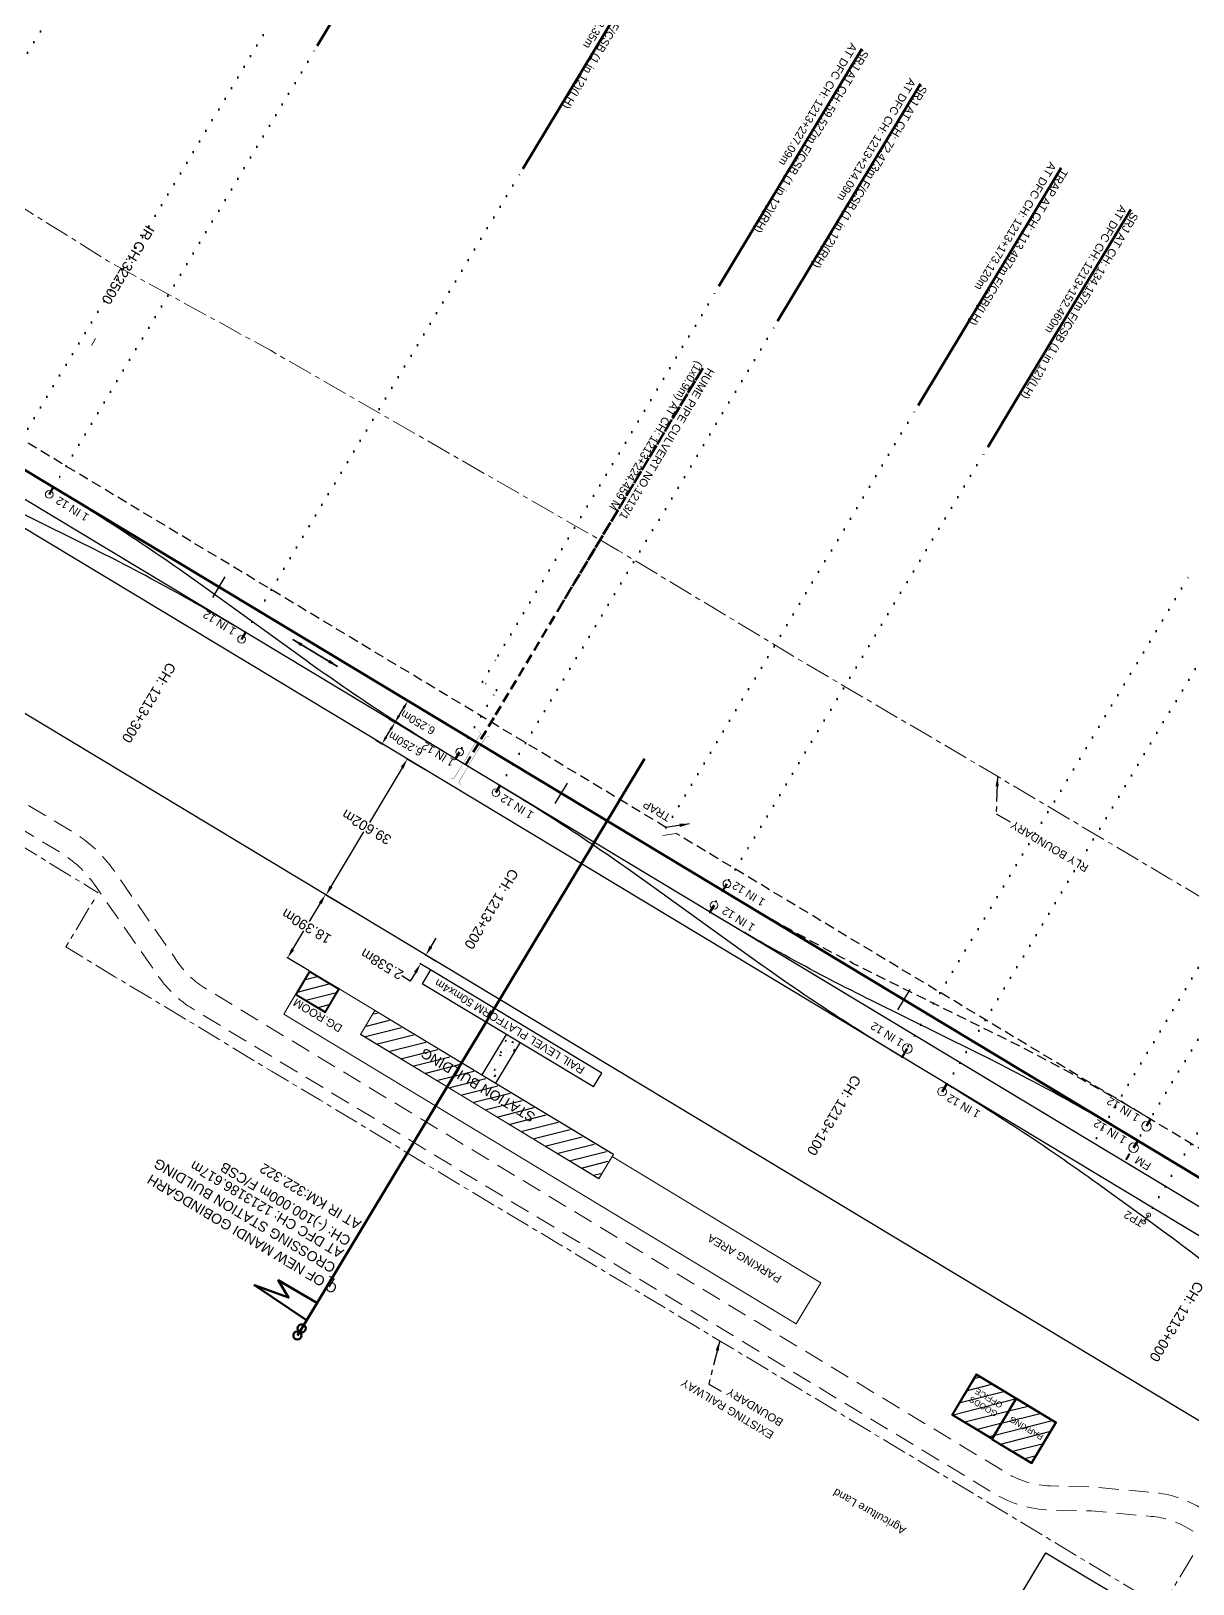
# Model space of a CAD drawing. Header units: metres. Extents: x 622835 to 629437, y 3390046 to 3394575.
# Drawn here: x 626310.3 to 626601, y 3392277.1 to 3392665.3 of the extents above; entities that cross this region are included whole.
import ezdxf
from ezdxf.enums import TextEntityAlignment as Align

# ---------------------------------------------------------------- set-up
doc = ezdxf.new("R2010")
doc.units = ezdxf.units.M
doc.header["$LTSCALE"] = 2
doc.header["$MEASUREMENT"] = 0
doc.header["$PDMODE"] = 35
doc.header["$PDSIZE"] = 5
for name, pattern in [('ACAD_ISO07W100', [3, 0, -3]), ('CENTER', [2, 1.25, -0.25, 0.25, -0.25]), ('CENTER2', [1.125, 0.75, -0.125, 0.125, -0.125]), ('DASHED', [0.75, 0.5, -0.25]), ('DASHED2', [0.375, 0.25, -0.125]), ('HIDDEN', [0.375, 0.25, -0.125])]:
    doc.linetypes.add(name, pattern=pattern)
doc.layers.get('Defpoints').update_dxf_attribs({"color": 5, "lineweight": 0})
for name, color, linetype, lineweight in [('A-HATCH 1', 8, 'Continuous', 9), ('A-HATCH WALL', 7, 'Continuous', 5), ('C-ALIG-DG-LINE', 1, 'CENTER2', 70), ('C-ALIG-LABL-DG', 1, 'Continuous', 25), ('Cardinal_Leader', 10, 'Continuous', 0), ('Chainage', 7, 'Continuous', 0), ('DOTED LINE', 7, 'ACAD_ISO07W100', 18), ('IR Cut & Connection', 190, 'Continuous', 0), ("NEW MANDI GOBINDPUR CROSSING STN. SRJ's", 10, 'Continuous', 0), ('NEW MANDI GOBINDPUR LOOP LINES', 1, 'Continuous', 0), ('PROPOSED DFCC TRACK', 1, 'Continuous', 0), ('PROPOSED FEATURES', 1, 'Continuous', 0), ('Proposed TPTC Chainages', 10, 'Continuous', 0), ('RLY BOUNDARY', 32, 'CENTER', 0), ('Station Building', 10, 'Continuous', 13), ('Text', 7, 'Continuous', 0)]:
    doc.layers.add(name, color=color, linetype=linetype, lineweight=lineweight)
for name, color, linetype in [('Dimension', 10, 'Continuous'), ("NEW SIRHINDH STN. SRJ's", 10, 'Continuous'), ('PROPOSED ROADS', 10, 'DASHED')]:
    doc.layers.add(name, color=color, linetype=linetype)
doc.styles.add('AA_ARIAL', font='arial.ttf')
doc.styles.add('ARIAL', font='arial.ttf')
doc.styles.get("Standard").update_dxf_attribs({"font": 'arial.ttf'})
doc.styles.add('Style-Arial', font='arial.ttf')
doc.dimstyles.new('ISO-25', dxfattribs={"dimtxt": 2.5, "dimasz": 2.5, "dimexe": 1.25, "dimexo": 0.625, "dimtad": 1, "dimdec": 3, "dimtxsty": 'Standard', "dimcen": 2.5, "dimadec": 0, "dimazin": 0, "dimtfac": 1, "dimtdec": 3, "dimtmove": 0, "dimatfit": 3, "dimfxl": 1, "dimarcsym": 0})
doc.dimstyles.get("Standard").update_dxf_attribs({"dimtxt": 2.5, "dimasz": 2.5, "dimexe": 0.18, "dimexo": 0.0625, "dimgap": 0.09, "dimtad": 0, "dimtih": 1, "dimtoh": 1, "dimdec": 3, "dimzin": 0, "dimdsep": 46, "dimtxsty": 'Standard', "dimcen": 0.09, "dimaunit": 1, "dimadec": 4, "dimazin": 0, "dimtfac": 1, "dimtdec": 3, "dimtofl": 0, "dimtmove": 0, "dimatfit": 3, "dimfxl": 1, "dimtolj": 1, "dimtzin": 0, "dimarcsym": 0})
doc.dimstyles.new('Standard$0', dxfattribs={"dimscale": 15, "dimtxt": 0.18, "dimasz": 0.18, "dimexe": 0.18, "dimexo": 0.0625, "dimgap": 0.09, "dimtad": 1, "dimtih": 1, "dimtoh": 1, "dimzin": 0, "dimdsep": 46, "dimtxsty": 'Standard', "dimcen": -0.09, "dimclrd": 256, "dimclre": 256, "dimclrt": 256, "dimadec": 0, "dimazin": 0, "dimtfac": 1, "dimtofl": 0, "dimtmove": 0, "dimatfit": 3, "dimfxl": 1, "dimtolj": 1, "dimtzin": 0, "dimlwd": -1, "dimlwe": -1, "dimarcsym": 0})
pattern_1 = [(194.123596035, (0, 0), (0.6100360301, -2.4244290136), [])]

# ---------------------------------------------------------------- blocks, each defined once
blk = doc.blocks.new('*D601')
at = {"layer": 'Defpoints', "color": 0, "ltscale": 2.5, "transparency": 16777216}
for p in [(626402.98, 3392498.76), (626404.58, 3392497.79), (626399.76, 3392493.4)]:
    blk.add_point(p, dxfattribs=at)
at = {"layer": 'Dimension', "color": 0, "lineweight": -2, "ltscale": 2.5, "transparency": 16777216}
for p, q in [((626402.39, 3392494.15), (626403.55, 3392496.08)), ((626403.04, 3392498.72), (626404.73, 3392497.7)), ((626399.81, 3392493.37), (626401.51, 3392492.35))]:
    blk.add_line(p, q, dxfattribs=at)
at = {"layer": 'Dimension', "color": 0, "ltscale": 2.5, "transparency": 16777216}
for points in [[(626403.26, 3392496.25), (626403.83, 3392495.91), (626404.58, 3392497.79)], [(626402.1, 3392494.32), (626402.67, 3392493.98), (626401.36, 3392492.44)]]:
    blk.add_solid(points, dxfattribs=at)
at = {"layer": 'Dimension', "color": 0, "lineweight": 0, "ltscale": 2.5, "transparency": 16777216, "insert": (626407.13, 3392492.45), "char_height": 2, "attachment_point": 5, "rotation": 150}
blk.add_mtext('\\A1;6.250m', dxfattribs=at)
blk = doc.blocks.new('*D602')
at = {"layer": 'Defpoints', "color": 0, "ltscale": 2.5, "transparency": 16777216}
for p in [(626399.76, 3392493.4), (626401.36, 3392492.44), (626396.54, 3392488.05)]:
    blk.add_point(p, dxfattribs=at)
at = {"layer": 'Dimension', "color": 0, "lineweight": -2, "ltscale": 2.5, "transparency": 16777216}
for p, q in [((626399.81, 3392493.37), (626401.51, 3392492.35)), ((626396.59, 3392488.01), (626398.29, 3392486.99)), ((626399.16, 3392488.8), (626400.33, 3392490.73))]:
    blk.add_line(p, q, dxfattribs=at)
at = {"layer": 'Dimension', "color": 0, "ltscale": 2.5, "transparency": 16777216}
for points in [[(626400.04, 3392490.9), (626400.61, 3392490.55), (626401.36, 3392492.44)], [(626398.88, 3392488.97), (626399.45, 3392488.63), (626398.13, 3392487.08)]]:
    blk.add_solid(points, dxfattribs=at)
at = {"layer": 'Dimension', "color": 0, "lineweight": 0, "ltscale": 2.5, "transparency": 16777216, "insert": (626404.04, 3392487.08), "char_height": 2, "attachment_point": 5, "rotation": 150}
blk.add_mtext('\\A1;6.250m', dxfattribs=at)
blk = doc.blocks.new('*D480')
at = {"color": 0, "lineweight": -2, "transparency": 16777216}
for p, q in [((626403.15, 3392481.13), (626394.98, 3392467.45)), ((626408.96, 3392480.57), (626404.28, 3392483.36)), ((626385.4, 3392451.43), (626393.57, 3392465.1)), ((626388.54, 3392446.64), (626383.96, 3392449.38))]:
    blk.add_line(p, q, dxfattribs=at)
at = {"color": 0, "transparency": 16777216}
for points in [[(626403.51, 3392480.91), (626402.79, 3392481.34), (626404.44, 3392483.27)], [(626385.75, 3392451.22), (626385.04, 3392451.64), (626384.11, 3392449.28)]]:
    blk.add_solid(points, dxfattribs=at)
at = {"layer": 'Defpoints', "color": 0, "transparency": 16777216}
for p in [(626404.44, 3392483.27), (626409.01, 3392480.53), (626388.59, 3392446.61)]:
    blk.add_point(p, dxfattribs=at)
at = {"color": 0, "lineweight": 9, "transparency": 16777216, "insert": (626394.27, 3392466.28), "char_height": 2.5, "attachment_point": 5, "rotation": 149.1236}
blk.add_mtext('\\A1;39.602m', dxfattribs=at)
blk = doc.blocks.new('10')
at = {"layer": 'NEW MANDI GOBINDPUR LOOP LINES', "color": 1, "linetype": 'Continuous', "lineweight": 25}
for p, q in [((626410.25, 3392430.56), (626408.19, 3392427.13)), ((626451.03, 3392401.35), (626453.09, 3392404.77))]:
    blk.add_line(p, q, dxfattribs=at)
at = {"layer": 'NEW MANDI GOBINDPUR LOOP LINES', "color": 1, "linetype": 'Continuous', "lineweight": 25, "flags": 128}
for points in [[(626453.09, 3392404.77), (626410.25, 3392430.56)], [(626451.03, 3392401.35), (626408.19, 3392427.13)]]:
    blk.add_lwpolyline(points, dxfattribs=at)
blk = doc.blocks.new('TRAP')
at = {"color": 0, "linetype": 'Continuous', "lineweight": 0, "flags": 128}
for points in [[(-1.29, 0.77), (-0.15, -2.47)], [(1.29, -0.77), (0.15, 2.47)]]:
    blk.add_lwpolyline(points, dxfattribs=at)
blk = doc.blocks.new('Tick Hor')
blk.add_lwpolyline([(-0.5, 0), (0.5, 0)])
blk = doc.blocks.new('*D465')
at = {"color": 0, "lineweight": -2, "transparency": 16777216}
for p, q in [((626389.43, 3392446.1), (626383.8, 3392449.47)), ((626382.67, 3392447.23), (626379.94, 3392442.65)), ((626375.8, 3392435.73), (626378.54, 3392440.31)), ((626379.95, 3392430.34), (626374.36, 3392433.68))]:
    blk.add_line(p, q, dxfattribs=at)
at = {"color": 0, "transparency": 16777216}
for points in [[(626383.03, 3392447.01), (626382.32, 3392447.44), (626383.96, 3392449.37)], [(626376.16, 3392435.52), (626375.44, 3392435.95), (626374.52, 3392433.59)]]:
    blk.add_solid(points, dxfattribs=at)
at = {"layer": 'Defpoints', "color": 0, "transparency": 16777216}
for p in [(626383.96, 3392449.37), (626389.49, 3392446.07), (626380, 3392430.31)]:
    blk.add_point(p, dxfattribs=at)
at = {"color": 0, "lineweight": 9, "transparency": 16777216, "insert": (626379.24, 3392441.48), "char_height": 2.5, "attachment_point": 5, "rotation": 149.1236}
blk.add_mtext('\\A1;18.390m', dxfattribs=at)
blk = doc.blocks.new('*D551')
at = {"color": 0, "lineweight": -2, "transparency": 16777216}
for p, q in [((626410.39, 3392436.4), (626411.68, 3392438.54)), ((626411.53, 3392432.8), (626408.94, 3392434.35)), ((626406.5, 3392429.94), (626405.21, 3392427.8)), ((626410.22, 3392430.62), (626407.63, 3392432.18)), ((626405.21, 3392427.8), (626403.06, 3392429.09))]:
    blk.add_line(p, q, dxfattribs=at)
at = {"color": 0, "transparency": 16777216}
for points in [[(626410.74, 3392436.19), (626410.03, 3392436.62), (626409.1, 3392434.26)], [(626406.86, 3392429.73), (626406.14, 3392430.16), (626407.79, 3392432.09)]]:
    blk.add_solid(points, dxfattribs=at)
at = {"layer": 'Defpoints', "color": 0, "transparency": 16777216}
for p in [(626409.1, 3392434.26), (626410.27, 3392430.59), (626411.58, 3392432.77)]:
    blk.add_point(p, dxfattribs=at)
at = {"color": 0, "lineweight": 9, "transparency": 16777216, "insert": (626398.13, 3392432.04), "char_height": 2.5, "attachment_point": 5, "rotation": 149.1236}
blk.add_mtext('\\A1;2.538m', dxfattribs=at)

msp = doc.modelspace()

# ---------------------------------------------------------------- hatches: boundary and pattern name
at = {"layer": 'A-HATCH 1', "lineweight": 25, "ltscale": 2, "true_color": 0x939598}
h = msp.add_hatch(dxfattribs=at)
h.set_pattern_fill('ANSI31', color=252, scale=20)
h.set_pattern_definition(pattern_1)
h.paths.add_polyline_path([(626387.195, 3392425.7414), (626380.1043, 3392429.9811), (626376.7829, 3392424.4263), (626383.8736, 3392420.1866)])
h = msp.add_hatch(dxfattribs=at)
h.set_pattern_fill('ANSI31', color=252, scale=20)
h.set_pattern_definition(pattern_1)
h.paths.add_polyline_path([(626452.2695, 3392378.7098), (626393.0373, 3392414.4896), (626396.4498, 3392420.1389), (626455.3653, 3392384.5504), (626455.682, 3392384.3591)])
h.paths.add_polyline_path([(626437.6796, 3392394.566), (626408.6264, 3392411.9377), (626405.9826, 3392407.5161), (626435.0358, 3392390.1443)], flags=24)
h = msp.add_hatch(dxfattribs=at)
h.set_pattern_fill('ANSI31', color=252, scale=20)
h.set_pattern_definition(pattern_1)
h.paths.add_polyline_path([(626556.5959, 3392323.4228), (626550.64, 3392313.5327), (626540.9383, 3392319.3751), (626546.8942, 3392329.2652)])
edge = h.paths.add_edge_path()
edge.add_line((626550.64, 3392313.5327), (626556.7929, 3392323.3042))
edge.add_line((626556.7929, 3392323.3042), (626566.4946, 3392317.4618))
edge.add_line((626566.4946, 3392317.4618), (626560.4614, 3392307.4432))
edge.add_line((626560.4614, 3392307.4432), (626550.7597, 3392313.2856))
h.paths.add_polyline_path([(626554.1303, 3392322.2367), (626546.7913, 3392326.6248), (626543.905, 3392321.7976), (626551.2439, 3392317.4094)], flags=24)
h.paths.add_polyline_path([(626564.3802, 3392314.2678), (626555.6414, 3392319.493), (626554.0551, 3392316.84), (626562.7939, 3392311.6148)], flags=24)
at = {"layer": 'A-HATCH WALL'}
h = msp.add_hatch(dxfattribs=at)
h.set_pattern_fill('AR-CONC', color=1, scale=0.5, angle=148.943668)
h.set_pattern_definition([(348.0672641, (0, 0), (1.4105214467, -3.3121638317), [0.375, -4.125]), (293.0672641, (0, 0), (2.992238102, 2.3817293308), [0.3, -3.3]), (38.51870856, (0.1175, -0.276), (4.4027595093, -0.9304345092), [0.31870096, -3.50571056]), (344.2514641, (0.8824, 0.4705), (1.780459243, -5.098037087), [0.5625, -6.1875]), (34.70289959, (1.031, 0.0457), (6.496619665, -1.832057029), [0.47805171, -5.2585688]), (289.25142809, (0.8824, 0.4705), (6.496619661, -1.8320570275), [0.45, -4.950000005]), (319.0672641, (0.897, -0.0883), (-0.3720990348, -3.5807181274), [0.375, -4.125]), (264.0672641, (0.897, -0.0883), (3.771755705, 0.632441592), [0.3, -3.3]), (9.51870884, (0.866, -0.3867), (3.399656646, -2.948276507), [0.31870095, -3.50571056]), (335.567264097, (0, 0), (1.49732728344, 0.72949674863), [0, -3.26, 0, -3.35, 0, -3.3125]), (305.5672641, (0, 0), (2.3590176068, -0.232788382), [0, -1.91, 0, -3.185, 0, -1.2625]), (265.567264097, (-0.5246, 0.9839), (1.1563264807, -2.40827468534), [0, -1.25, 0, -3.9, 0, -5.175]), (255.5672641, (-0.7599, 1.425), (1.81362931, -2.3375043564), [0, -1.625, 0, -2.59, 0, -3.675])])
edge = h.paths.add_edge_path()
edge.add_line((626451.0281, 3392401.3465), (626408.1904, 3392427.1329))
edge = h.paths.add_edge_path()
edge.add_line((626453.091, 3392404.7735), (626410.2533, 3392430.5599))
edge = h.paths.add_edge_path()
edge.add_line((626451.0281, 3392401.3465), (626453.091, 3392404.7735))
edge = h.paths.add_edge_path()
edge.add_line((626410.2533, 3392430.5599), (626408.1904, 3392427.1329))
h.paths.add_polyline_path([(626449.7798, 3392406.3522), (626411.9366, 3392429.189), (626410.3327, 3392426.5311), (626448.1759, 3392403.6943)], flags=9)
h = msp.add_hatch(dxfattribs=at)
h.set_pattern_fill('AR-CONC', color=1, scale=0.02, angle=148.943668)
h.set_pattern_definition([(198.94367, (627489.098, 3391835.792), (-2.956955, 2.152798), [0.381, -4.191]), (143.94367, (627489.098, 3391835.792), (-1.367417, -3.637045), [0.3048, -3.352812]), (249.3951, (627488.8515, 3391835.9715), (-4.324372, -1.484247), [0.3238, -3.561805]), (195.12787, (627488.5738, 3391834.9217), (-4.210678, 3.517208), [0.5715, -6.2865]), (245.57923, (627488.223, 3391835.215), (-6.620342, -1.78976), [0.4857, -5.342712]), (140.1278, (627488.574, 3391834.9217), (-6.620342, -1.78976), [0.4572, -5.029195]), (169.94367, (627488.2696, 3391835.4014), (-1.542509, 3.3164295), [0.381, -4.191]), (114.94367, (627488.2696, 3391835.4014), (-2.959247, -2.518082), [0.3048, -3.3528]), (220.3951, (627488.141, 3391835.6777), (-4.501756, 0.798348), [0.3238, -3.561799]), (186.44367, (627489.0979, 3391835.792), (-0.9253237, -1.4168323), [0, -3.31216, 0, -3.4036, 0, -3.3655]), (156.44367, (627489.0979, 3391835.792), (-2.1784596, -1.0269955), [0, -1.94056, 0, -3.23596, 0, -1.2827]), (116.44367, (627490.0683, 3391835.2077), (-2.2639952, 1.4971229), [0, -1.27, 0, -3.9624, 0, -5.2578]), (106.44367, (627490.5035, 3391834.9456), (-2.800269, 1.092702), [0, -1.651, 0, -2.63144, 0, -3.7338])])
h.paths.add_polyline_path([(626423.7049, 3392405.1814), (626426.7896, 3392403.3242), (626427.1323, 3392403.1178), (626431.2081, 3392409.8861), (626427.7884, 3392411.9624)])
h.paths.add_polyline_path([(626427.7884, 3392411.9624), (626431.2081, 3392409.8861), (626432.8107, 3392412.5473), (626429.3835, 3392414.6112)])

# ---------------------------------------------------------------- linework, layer by layer
at = {"color": 1}
for p, q in [((626423.1921, 3392404.3299), (626429.2794, 3392414.4383)), ((626426.6192, 3392402.2658), (626432.707, 3392412.375))]:
    msp.add_line(p, q, dxfattribs=at)
at = {"layer": 'A-HATCH 1', "color": 1, "lineweight": 25, "ltscale": 2}
msp.add_lwpolyline([(626575.5701, 3392245.8069), (626549.9413, 3392261.131), (626564.145, 3392284.8858), (626589.7738, 3392269.5617)], close=True, dxfattribs=at)
at = {"layer": 'C-ALIG-DG-LINE', "color": 1, "linetype": 'Continuous', "lineweight": -3}
msp.add_line((626550.7184, 3392313.217, 0), (626550.641, 3392313.0885, 0), dxfattribs=at)
at = {"layer": 'C-ALIG-DG-LINE', "color": 1, "linetype": 'Continuous', "lineweight": -3, "flags": 128}
msp.add_lwpolyline([(627424.6759, 3391883.7526), (625313.4532, 3393154.6032)], dxfattribs=at)
at = {"layer": 'C-ALIG-DG-LINE', "color": 1, "linetype": 'Continuous', "lineweight": 30, "flags": 128}
for points in [[(626670.0595, 3392277.1738), (626076.8772, 3392634.2428)], [(626612.9982, 3392357.7454), (626172.2158, 3392623.0766)], [(627414.6633, 3391882.4741), (626250.6372, 3392583.1655)]]:
    msp.add_lwpolyline(points, dxfattribs=at)
at = {"layer": 'Cardinal_Leader', "color": 1, "linetype": 'Continuous', "lineweight": 13}
msp.add_line((626588.6414, 3392367.5742), (626589.8855, 3392369.2921), dxfattribs=at)
for centre in [(626588.6414, 3392367.5742), (626589.8855, 3392369.2921)]:
    msp.add_circle(centre, 0.5, dxfattribs=at)
at = {"layer": 'Chainage', "color": 190, "linetype": 'Continuous', "lineweight": 15, "flags": 128}
msp.add_lwpolyline([(626325.4737, 3392586.7194), (626326.5051, 3392588.4329)], dxfattribs=at)
at = {"layer": 'DOTED LINE', "color": 1, "linetype": 'ACAD_ISO07W100', "lineweight": 50, "ltscale": 0.5}
for p, q in [((626256.9943, 3392572.0436), (626329.353, 3392693.0591)), ((626315.9137, 3392551.1669), (626381.9466, 3392661.6031)), ((626364.0185, 3392514.915), (626433.3461, 3392630.8613)), ((626427.641, 3392476.6171), (626497.0767, 3392592.7443)), ((626480.1257, 3392445.0237), (626549.6506, 3392561.3001)), ((626480.1257, 3392445.0237), (626549.6506, 3392561.3001)), ((626528.1112, 3392408.8436), (626600.9306, 3392530.6297)), ((626539.4525, 3392402.0167), (626612.2912, 3392523.8351)), ((626576.8217, 3392388.5498), (626645.7473, 3392503.8238)), ((626416.4996, 3392483.3157), (626426.7938, 3392500.532)), ((626584.6598, 3392383.8632), (626653.5853, 3392499.1372)), ((626589.2634, 3392368.433), (626663.8469, 3392493.1696))]:
    msp.add_line(p, q, dxfattribs=at)
at = {"layer": 'DOTED LINE', "color": 5, "linetype": 'ACAD_ISO07W100', "lineweight": 50, "ltscale": 0.5}
for p, q in [((626304.7759, 3392557.8714), (626370.7899, 3392668.2759)), ((626469.1545, 3392466.2179), (626532.235, 3392571.7163))]:
    msp.add_line(p, q, dxfattribs=at)
at = {"layer": 'DOTED LINE', "color": 1, "linetype": 'ACAD_ISO07W100', "lineweight": 50, "ltscale": 0.5}
msp.add_lwpolyline([(626426.7938, 3392500.532), (626423.2837, 3392502.6309), (626427.1815, 3392509.1498), (626482.4098, 3392601.5159)], dxfattribs=at)
at = {"layer": "NEW MANDI GOBINDPUR CROSSING STN. SRJ's", "linetype": 'CENTER', "lineweight": 15, "ltscale": 3}
msp.add_line((626463.7439, 3392483.3557), (626376.9606, 3392339.1866), dxfattribs=at)
at = {"layer": "NEW MANDI GOBINDPUR CROSSING STN. SRJ's", "lineweight": 50}
msp.add_line((626463.7439, 3392483.3557), (626376.9606, 3392339.1866), dxfattribs=at)
at = {"layer": "NEW MANDI GOBINDPUR CROSSING STN. SRJ's", "linetype": 'Continuous', "lineweight": 50, "flags": 128}
for points in [[(626314.8843, 3392549.4522), (626315.9138, 3392551.1669)], [(626417.5326, 3392485.0363), (626416.5032, 3392483.3216)], [(626481.1864, 3392446.749), (626480.1474, 3392445.0184)], [(626586.1028, 3392386.124), (626587.1618, 3392387.8878)]]:
    msp.add_lwpolyline(points, dxfattribs=at)
at = {"layer": "NEW MANDI GOBINDPUR CROSSING STN. SRJ's", "color": 1, "linetype": 'Continuous', "lineweight": 50, "flags": 128}
for points in [[(626362.9891, 3392513.2003), (626364.0185, 3392514.915)], [(626426.6116, 3392474.9025), (626427.641, 3392476.6172)], [(626529.5173, 3392410.9152), (626528.2305, 3392408.7718)], [(626538.2068, 3392400.1403), (626539.3695, 3392402.0667)]]:
    msp.add_lwpolyline(points, dxfattribs=at)
at = {"layer": "NEW MANDI GOBINDPUR CROSSING STN. SRJ's", "color": 5, "linetype": 'Continuous', "lineweight": 50, "flags": 128}
for points in [[(626484.3935, 3392452.1134), (626483.3545, 3392450.3828)], [(626589.3355, 3392391.4943), (626590.385, 3392393.2425)]]:
    msp.add_lwpolyline(points, dxfattribs=at)
at = {"layer": "NEW MANDI GOBINDPUR CROSSING STN. SRJ's", "linetype": 'Continuous', "lineweight": 50, "const_width": 0.5, "flags": 128}
msp.add_lwpolyline([(626585.1245, 3392384.6487), (626584.195, 3392383.0777)], dxfattribs=at)
at = {"layer": "NEW MANDI GOBINDPUR CROSSING STN. SRJ's", "lineweight": 50}
msp.add_lwpolyline([(626379.2471, 3392342.9851), (626366.2305, 3392351.7314), (626374.7724, 3392348.6533), (626372.1708, 3392353.0012), (626381.8613, 3392347.3278)], dxfattribs=at)
msp.add_lwpolyline([(626379.2471, 3392342.9851), (626366.2305, 3392351.7314), (626374.7724, 3392348.6533), (626372.1708, 3392353.0012), (626381.8613, 3392347.3278)], dxfattribs=at)
at = {"layer": "NEW MANDI GOBINDPUR CROSSING STN. SRJ's", "linetype": 'Continuous', "lineweight": 13}
for centre, radius in [((626314.8843, 3392549.4522), 0.96), ((626417.5326, 3392485.0363), 0.96), ((626481.1864, 3392446.749), 0.9689), ((626481.1864, 3392446.749), 0.9689), ((626586.1028, 3392386.124), 1.2)]:
    msp.add_circle(centre, radius, dxfattribs=at)
at = {"layer": "NEW MANDI GOBINDPUR CROSSING STN. SRJ's", "color": 1, "linetype": 'Continuous', "lineweight": 13}
for centre, radius in [((626362.9891, 3392513.2003), 0.96), ((626426.6116, 3392474.9025), 0.96), ((626529.5173, 3392410.9152), 1.2), ((626538.2068, 3392400.1403), 1.08)]:
    msp.add_circle(centre, radius, dxfattribs=at)
at = {"layer": "NEW MANDI GOBINDPUR CROSSING STN. SRJ's", "color": 5, "linetype": 'Continuous', "lineweight": 13}
for centre, radius in [((626484.3935, 3392452.1134), 0.9689), ((626589.3355, 3392391.4943), 1.2)]:
    msp.add_circle(centre, radius, dxfattribs=at)
at = {"layer": "NEW MANDI GOBINDPUR CROSSING STN. SRJ's", "lineweight": 15}
for centre in [(626376.9606, 3392339.1866), (626378.033, 3392340.9681)]:
    msp.add_circle(centre, 1.0076, dxfattribs=at)
at = {"layer": "NEW MANDI GOBINDPUR CROSSING STN. SRJ's", "lineweight": 50}
for centre in [(626376.9606, 3392339.1866), (626378.033, 3392340.9681)]:
    msp.add_circle(centre, 1.0076, dxfattribs=at)
at = {"layer": 'NEW MANDI GOBINDPUR LOOP LINES', "color": 5, "linetype": 'HIDDEN', "lineweight": 30, "ltscale": 5, "flags": 128}
for points in [[(626469.1545, 3392466.2179), (625389.238, 3393116.2791)], [(627352.8953, 3391934.2456), (626471.7247, 3392464.6707)]]:
    msp.add_lwpolyline(points, dxfattribs=at)
at = {"layer": 'NEW MANDI GOBINDPUR LOOP LINES', "color": 1, "linetype": 'Continuous', "lineweight": 25, "flags": 128}
msp.add_lwpolyline([(626697.7121, 3392305.0926, 0.0071249), (626612.9982, 3392357.7454), (626172.2158, 3392623.0766, 0.00715989), (626085.6092, 3392673.5347, 0.00715989)], format="xyb", dxfattribs=at)
msp.add_lwpolyline([(626670.0595, 3392277.1738), (626076.8772, 3392634.2428)], dxfattribs=at)
at = {"layer": 'NEW MANDI GOBINDPUR LOOP LINES', "linetype": 'Continuous', "lineweight": 25, "flags": 128}
msp.add_lwpolyline([(627398.9334, 3391891.9428), (626250.6371, 3392583.1655)], dxfattribs=at)
at = {"layer": 'NEW MANDI GOBINDPUR LOOP LINES', "color": 5, "linetype": 'HIDDEN', "lineweight": 30, "ltscale": 5, "flags": 128}
msp.add_lwpolyline([(626590.387, 3392393.2415, 0.02078913), (626549.9087, 3392415.3698), (626523.8272, 3392428.2501, -0.02078909), (626483.349, 3392450.3784)], format="xyb", dxfattribs=at)
at = {"layer": 'NEW MANDI GOBINDPUR LOOP LINES', "color": 1, "linetype": 'Continuous', "lineweight": 30}
msp.add_lwpolyline([(626539.3695, 3392402.0667, -0.02176849), (626579.6324, 3392375.3816), (626589.2634, 3392368.433, -0.04049045), (626657.5574, 3392310.2137), (626670.3929, 3392297.3403, 0.04049045), (626738.6869, 3392239.1209), (626745.4582, 3392234.2356, 0.02145454), (626785.8576, 3392207.4685)], format="xyb", dxfattribs=at)
at = {"layer": "NEW SIRHINDH STN. SRJ's", "lineweight": 25, "flags": 128}
for points in [[(626364.0185, 3392514.915, 0.02078913), (626323.5402, 3392537.0434), (626297.4587, 3392549.9237, -0.02078909), (626256.9804, 3392572.052)], [(626416.5051, 3392483.3203, -0.02078913), (626378.0043, 3392508.7338), (626354.4145, 3392525.7535, 0.02078909), (626315.9138, 3392551.1669)], [(626528.2324, 3392408.7707, -0.02078913), (626489.7317, 3392434.1842), (626466.1418, 3392451.2038, 0.02078909), (626427.6411, 3392476.6173)], [(626587.1618, 3392387.8878, 0.02078913), (626546.6835, 3392410.0161), (626520.6019, 3392422.8965, -0.02078909), (626480.1237, 3392445.0248)]]:
    msp.add_lwpolyline(points, format="xyb", dxfattribs=at)
at = {"layer": 'PROPOSED DFCC TRACK', "color": 1, "linetype": 'Continuous', "lineweight": 50}
msp.add_line((627424.6711, 3391883.7448), (625313.456, 3393154.6014), dxfattribs=at)
at = {"layer": 'PROPOSED DFCC TRACK', "linetype": 'Continuous', "const_width": 0.05, "flags": 128}
for points in [[(626422.8452, 3392489.6564), (626416.08, 3392478.3059), (626414.9554, 3392478.4232)], [(626416.0513, 3392478.3231), (626422.8739, 3392489.6393), (626422.1583, 3392490.4406)], [(626417.3387, 3392477.5795), (626424.1643, 3392488.9007), (626425.2889, 3392488.7839)], [(626424.1211, 3392488.8935), (626417.3529, 3392477.5381), (626417.988, 3392476.6027)]]:
    msp.add_lwpolyline(points, dxfattribs=at)
at = {"layer": 'PROPOSED ROADS', "color": 1, "linetype": 'DASHED', "lineweight": 13, "ltscale": 5, "flags": 128}
for points in [[(627370.9841, 3391839.1186), (627284.7512, 3391888.3459, -0.0067555), (627277.8361, 3391892.4183), (627117.0867, 3391990.0353, 0.00167512), (627115.3478, 3391991.0833), (626718.0803, 3392228.7), (626602.6727, 3392296.2279, 0.11029254), (626591.049, 3392299.9476), (626576.0977, 3392301.2971, 0.01624119), (626575.2548, 3392301.3456), (626565.2773, 3392301.5957, -0.1304043), (626554.4469, 3392304.7617), (626353.9288, 3392425.9819, -0.10489044), (626347.2657, 3392432.2237), (626331.1011, 3392455.4003, 0.10547854), (626320.7359, 3392465.0874), (625860.5394, 3392741.8323)], [(627368.0095, 3391833.9079), (627281.7766, 3391883.1352, -0.0067555), (627274.7218, 3391887.2899), (627113.9724, 3391984.9068, 0.00167512), (627112.268, 3391985.9341), (626715.0253, 3392223.5359), (626599.6425, 3392291.0493, 0.11029254), (626590.5097, 3392293.9719), (626575.5584, 3392295.3214, 0.01624119), (626575.1045, 3392295.3475), (626565.127, 3392295.5976, -0.1304043), (626551.3428, 3392299.6271), (626350.8247, 3392420.8473, -0.10489044), (626342.3445, 3392428.7913), (626326.1798, 3392451.9679, 0.10547854), (626317.6438, 3392459.9456), (625857.4473, 3392736.6904)]]:
    msp.add_lwpolyline(points, format="xyb", dxfattribs=at)
at = {"layer": 'Proposed TPTC Chainages', "color": 1, "lineweight": 50, "flags": 128}
for points in [[(626417.6758, 3392720.946), (626381.9467, 3392661.603)], [(626469.0789, 3392690.2106), (626433.3461, 3392630.8613)], [(626518.1466, 3392660.8717), (626482.4098, 3392601.5159)], [(626532.8143, 3392652.1014), (626497.0767, 3392592.7442)], [(626585.391, 3392620.6643), (626557.0217, 3392573.5452), (626557.0217, 3392573.5452), (626549.6506, 3392561.3)], [(626585.391, 3392620.6643), (626557.0217, 3392573.5452), (626557.0217, 3392573.5452), (626549.6506, 3392561.3)]]:
    msp.add_lwpolyline(points, dxfattribs=at)
at = {"layer": 'Proposed TPTC Chainages', "color": 5, "lineweight": 50, "flags": 128}
msp.add_lwpolyline([(626567.9747, 3392631.0783), (626532.235, 3392571.7163)], dxfattribs=at)
at = {"layer": 'Proposed TPTC Chainages', "linetype": 'DASHED2', "lineweight": 50, "ltscale": 5}
msp.add_lwpolyline([(626419.0172, 3392481.788), (626426.5385, 3392494.3669), (626478.3588, 3392581.0333), (626442.105, 3392520.4008)], dxfattribs=at)
at = {"layer": 'RLY BOUNDARY', "lineweight": 20, "ltscale": 2.5, "flags": 128}
for points in [[(624343.7474, 3393618.81), (624354.2455, 3393612.512), (624363.0486, 3393607.148), (624380.0005, 3393596.761), (624392.9129, 3393588.705), (624408.9883, 3393578.958), (624435.6645, 3393566.6405), (624433.9453, 3393563.5567), (624445.5947, 3393556.5666), (624449.7176, 3393562.392), (624459.0469, 3393556.2388), (624477.9703, 3393545.025), (624497.6946, 3393533.626), (624513.5569, 3393524.953), (624529.9997, 3393514.86), (624553.035, 3393500.997), (624576.2285, 3393487.09), (624594.0058, 3393476.266), (624613.7713, 3393464.3278), (624667.5537, 3393431.733), (624678.9212, 3393441.781), (624692.0049, 3393433.642), (624726.3645, 3393412.205), (624759.7854, 3393391.343), (624784.9693, 3393375.666), (624790.1716, 3393374.307), (624794.6273, 3393371.133), (624875.4282, 3393324.2783), (624892.0265, 3393314.66), (624917.2224, 3393298.661), (624929.5774, 3393289.069), (624929.2911, 3393288.696), (624942.0493, 3393280.466), (624949.0065, 3393276.572), (625055.9695, 3393214.325), (625098.1077, 3393185.791), (625166.3366, 3393148.095), (625196.1115, 3393130.225), (625236.887, 3393105.866), (625282.9415, 3393078.091), (625312.3237, 3393059.876), (625319.1516, 3393055.978), (625377.1763, 3393020.907), (625420.2274, 3392994.9606), (625449.4145, 3392977.558), (625488.1998, 3392954.207), (625514.6082, 3392938.038), (625552.6401, 3392913.902), (625582.89, 3392894.664), (625593.6464, 3392887.111), (625740.5304, 3392800.235), (625753.34, 3392792.351), (625762.8561, 3392786.977), (625787.346, 3392772.922), (625822.824, 3392751.998), (625854.994, 3392732.947), (625885.258, 3392714.819), (625902.476, 3392704.391), (625933.944, 3392685.003), (626053.857, 3392613.137), (626108.65, 3392581.249), (626124.981, 3392572.136), (626131.515, 3392568.791), (626165.175, 3392548.468), (626182.609, 3392537.54), (626210.092, 3392522.247), (626217.34, 3392516.708), (626220.779, 3392514.709), (626251.265, 3392496.431), (626262.594, 3392489.206), (626286.38, 3392474.79), (626324.964, 3392451.199), (626327.16, 3392449.8914)], [(627892.3746, 3391590.8464), (627853.8026, 3391614.8633), (627807.8709, 3391643.3648), (627763.2098, 3391671.1424), (627729.391, 3391692.3162), (627635.8822, 3391750.6784), (627660.1446, 3391809.2203), (627519.5568, 3391891.152), (627476.8389, 3391915.865), (627434.3844, 3391942.69), (627307.5279, 3392026.3119), (627306.7829, 3392026.5061), (627267.353, 3392052.7992), (627223.9736, 3392078.9893), (627097.3461, 3392148.2433), (627064.2509, 3392171.6214), (627020.7361, 3392194.4307), (626980.8782, 3392219.8528), (626937.972, 3392245.713), (626894.59, 3392272.359), (626851.325, 3392298.078), (626765.656, 3392350.035), (626720.72, 3392377.008), (626678.274, 3392402.82), (626638.354, 3392427.704), (626595.176, 3392453.388), (626546.2585, 3392482.4138), (626502.9741, 3392507.8519), (626457.1589, 3392535.47), (626370.2027, 3392585.4762), (626329.4837, 3392607.8197), (626276.63, 3392641.1068), (626248.5163, 3392659.2277), (626219.5479, 3392680.9715), (626152.643, 3392718.511), (626109.5867, 3392744.8943), (626057.9239, 3392775.41), (626021.0374, 3392796.8242), (625904.8086, 3392858.5418), (625861.3055, 3392884.0038), (625818.1177, 3392909.4437), (625699.839, 3392978.326), (625656.064, 3393004.068), (625614.356, 3393028.385), (625543.556, 3393070.031), (625500.6769, 3393095.2405), (625461.769, 3393118.43), (625418.978, 3393143.909), (625375.919, 3393169.091), (625289.4128, 3393220.1398), (625283.3377, 3393209.9857), (625180.1642, 3393272.0512), (624950.6342, 3393412.922), (624924.3694, 3393369.1236), (624924.3694, 3393369.1236)], [(626600.8938, 3392284.1586), (626593.196, 3392271.2844), (626583.646, 3392277.0383), (626564.3772, 3392288.648), (626546.1086, 3392299.6366), (626527.8483, 3392310.6202), (626515.0966, 3392318.2535), (626494.2648, 3392330.8532), (626476.9656, 3392341.2302), (626459.2711, 3392351.9238), (626441.5757, 3392362.5548), (626416.7075, 3392377.4131), (626400.0894, 3392387.4862), (626382.5861, 3392398.1093), (626370.4876, 3392405.2358), (626359.5899, 3392411.8608), (626349.0161, 3392418.288), (626331.3107, 3392428.8662), (626319.048, 3392436.3245), (626326.746, 3392449.199)]]:
    msp.add_lwpolyline(points, dxfattribs=at)
at = {"layer": 'Station Building', "color": 1, "lineweight": 15}
for points in [[(626380.0031, 3392430.3096), (626373.5483, 3392419.5143), (626501.6932, 3392342.107), (626507.8978, 3392352.3784), (626455.6854, 3392383.9179)], [(626452.3561, 3392378.3888), (626456.0571, 3392384.5356), (626380.0661, 3392430.3044), (626376.4757, 3392424.342)], [(626452.3474, 3392378.394), (626392.7215, 3392414.4117), (626396.3719, 3392420.4547), (626455.4842, 3392384.7473), (626455.9978, 3392384.437), (626452.3474, 3392378.394)], [(626392.7621, 3392414.4789), (626452.3561, 3392378.3888)]]:
    msp.add_lwpolyline(points, dxfattribs=at)
for points in [[(626387.5104, 3392425.8208), (626380.0249, 3392430.2966), (626376.4675, 3392424.3469), (626383.953, 3392419.8711)], [(626387.195, 3392425.7414), (626380.1043, 3392429.9811), (626376.7829, 3392424.4263), (626383.8736, 3392420.1866)]]:
    msp.add_lwpolyline(points, close=True, dxfattribs=at)
at = {"layer": 'Station Building', "color": 1, "lineweight": -3, "elevation": 0, "flags": 128}
for points in [[(626556.9116, 3392323.5012), (626550.7184, 3392313.217), (626540.6227, 3392319.2967), (626546.8158, 3392329.5809)], [(626556.5959, 3392323.4228), (626550.64, 3392313.5327), (626540.9383, 3392319.3751), (626546.8942, 3392329.2652)]]:
    msp.add_lwpolyline(points, close=True, dxfattribs=at)
for points in [[(626550.64, 3392313.5327), (626556.7929, 3392323.3042), (626566.4946, 3392317.4618), (626560.4614, 3392307.4432), (626550.7597, 3392313.2856)], [(626556.9116, 3392323.5012), (626566.8103, 3392317.5402), (626560.5397, 3392307.1275), (626550.641, 3392313.0885)]]:
    msp.add_lwpolyline(points, dxfattribs=at)

# ---------------------------------------------------------------- block references
at = {"color": 6, "lineweight": 25}
msp.add_blockref('10', (0, 0), dxfattribs=at)
at = {"color": 4, "lineweight": 25}
msp.add_blockref('10', (0, 0), dxfattribs=at)
msp.add_blockref('10', (0, 0), dxfattribs=at)
msp.add_blockref('10', (0, 0), dxfattribs=at)
at = {"layer": 'C-ALIG-LABL-DG', "color": 1, "linetype": 'Continuous', "lineweight": 25, "xscale": 6, "yscale": 6, "zscale": 6, "rotation": 238.9541622295999}
for p in [(626357.2485, 3392526.2905), (626442.924, 3392474.7182), (626528.5995, 3392423.1458)]:
    msp.add_blockref('Tick Hor', p, dxfattribs=at)
at = {"layer": 'NEW MANDI GOBINDPUR LOOP LINES', "color": 5, "linetype": 'DASHED', "lineweight": 20, "ltscale": 5, "xscale": -0.9999999999999996, "rotation": 118.0916234257358}
msp.add_blockref('TRAP', (626470.4396, 3392465.4443), dxfattribs=at)

# ---------------------------------------------------------------- texts
at = {"layer": 'C-ALIG-LABL-DG', "color": 1, "lineweight": 25, "style": 'ARIAL'}
for s, p in [('CH: 1213+300', (626344.6024, 3392507.704)), ('CH: 1213+200', (626430.2779, 3392456.1316)), ('CH: 1213+100', (626515.9534, 3392404.5593)), ('CH: 1213+000', (626601.6289, 3392352.9869))]:
    msp.add_text(s, height=2.5, rotation=238.954162, dxfattribs=at).set_placement(p)
at = {"layer": 'IR Cut & Connection', "lineweight": 0, "insert": (626341.3623, 3392615.6535), "char_height": 2.5, "attachment_point": 1, "rotation": 239.123596, "line_spacing_factor": 0.672, "style": 'Style-Arial'}
msp.add_mtext('IR CH:322500', dxfattribs=at)
at = {"layer": "NEW MANDI GOBINDPUR CROSSING STN. SRJ's", "color": 1, "linetype": 'Continuous', "lineweight": 13, "char_height": 2, "attachment_point": 4, "rotation": 238.948829, "line_spacing_factor": 0.648, "style": 'ARIAL'}
for s, insert, width in [('\\pxsm1;SRJ AT CH: 1.733m F/CSB (1 in 12)(LH)\\PAT DFC CH: 1213+288.35m', (626468.7292, 3392690.4212), 60.153872), ('\\pxsm1;SRJ AT CH: 72.473m F/CSB (1 in 12)(RH)\\P\\pt12;AT DFC CH: 1213+214.09m', (626532.3263, 3392652.3296), 62.960643)]:
    msp.add_mtext(s, dxfattribs=dict(at, insert=insert, width=width))
at = {"layer": "NEW MANDI GOBINDPUR CROSSING STN. SRJ's", "linetype": 'Continuous', "lineweight": 13, "char_height": 2, "attachment_point": 4, "rotation": 238.948829, "line_spacing_factor": 0.648, "style": 'ARIAL'}
for s, insert, width in [('\\pxsm1;SRJ AT CH: 59.527m F/CSB (1 in 12)(RH)\\PAT DFC CH: 1213+227.09m', (626517.6751, 3392661.1556), 64.813159), ('\\pxsm1;SRJ AT CH: 134.157m F/CSB (1 in 12)(LH)\\PAT DFC CH: 1213+152.460m', (626585.1083, 3392620.5411), 63.357653)]:
    msp.add_mtext(s, dxfattribs=dict(at, insert=insert, width=width))
at = {"layer": "NEW MANDI GOBINDPUR CROSSING STN. SRJ's", "color": 5, "linetype": 'Continuous', "lineweight": 13, "insert": (626567.4756, 3392631.3767), "char_height": 2, "width": 49.568005, "attachment_point": 4, "rotation": 238.949364, "line_spacing_factor": 0.648, "style": 'ARIAL'}
msp.add_mtext('\\pxsm1;TRAP AT CH: 113.497m F/CSB(LH)\\PAT DFC CH: 1213+173.120m ', dxfattribs=at)
at = {"layer": "NEW MANDI GOBINDPUR CROSSING STN. SRJ's", "linetype": 'Continuous', "lineweight": 13, "char_height": 2, "attachment_point": 4, "rotation": 148, "line_spacing_factor": 0.60036, "style": 'ARIAL'}
for s, insert in [('1 IN 12', (626324.4919, 3392543.4175)), ('1 IN 12', (626416.0009, 3392482.1262)), ('1 IN 12', (626491.1021, 3392440.8796)), ('1 IN 12', (626584.0736, 3392387.7388)), ('FM', (626590.1529, 3392381.1855))]:
    msp.add_mtext(s, dxfattribs=dict(at, insert=insert))
at = {"layer": "NEW MANDI GOBINDPUR CROSSING STN. SRJ's", "color": 1, "linetype": 'Continuous', "lineweight": 13, "char_height": 2, "line_spacing_factor": 0.60036, "style": 'ARIAL'}
for insert, attachment_point, rotation in [((626361.2965, 3392514.9329), 4, 148), ((626435.7184, 3392468.9977), 4, 148), ((626528.2675, 3392412.0726), 4, 148), ((626539.6871, 3392398.7776), 6, 149.907898)]:
    msp.add_mtext('1 IN 12', dxfattribs=dict(at, insert=insert, attachment_point=attachment_point, rotation=rotation))
at = {"layer": "NEW MANDI GOBINDPUR CROSSING STN. SRJ's", "color": 5, "linetype": 'Continuous', "lineweight": 13, "char_height": 2, "attachment_point": 4, "rotation": 148, "line_spacing_factor": 0.60036, "style": 'ARIAL'}
for insert in [(626493.6579, 3392447.1859), (626587.3295, 3392393.3098)]:
    msp.add_mtext('1 IN 12', dxfattribs=dict(at, insert=insert))
at = {"layer": "NEW MANDI GOBINDPUR CROSSING STN. SRJ's", "color": 1, "attachment_point": 7, "rotation": 149.123596, "line_spacing_factor": 0.6}
for s, insert, char_height, width, style in [('DG.ROOM', (626388.437, 3392416.5908), 2, 52.724848, 'AA_ARIAL'), ('CROSSING STATION BUILDING ', (626386.815, 3392356.8494, -4.0304), 2.5, 71.673774, 'ARIAL'), ('AT DFC CH: 1213186.617m', (626388.793, 3392360.5301, -4.0304), 2.5, 52.25436, 'ARIAL'), ('PARKING AREA', (626498.3043, 3392353.9502), 2, 52.724848, 'AA_ARIAL')]:
    msp.add_mtext(s, dxfattribs=dict(at, insert=insert, char_height=char_height, width=width, style=style))
at = {"layer": "NEW MANDI GOBINDPUR CROSSING STN. SRJ's", "color": 1, "char_height": 2.5, "attachment_point": 7, "rotation": 149.123596, "line_spacing_factor": 0.6, "style": 'ARIAL'}
for s, insert in [('C OF NEW MANDI GOBINDGARH', (626387.2173, 3392351.6547, -4.0304)), ('CH: (-)100.000m F/CSB', (626390.9943, 3392364.2116, -4.0304)), ('L', (626386.5813, 3392353.2071, -4.0304)), ('L', (626386.5813, 3392353.2071, -4.0304)), ('L', (626386.5813, 3392353.2071, -4.0304))]:
    msp.add_mtext(s, dxfattribs=dict(at, insert=insert))
at = {"layer": "NEW MANDI GOBINDPUR CROSSING STN. SRJ's", "color": 7, "insert": (626393.2016, 3392367.6709, -4.0304), "char_height": 2.5, "attachment_point": 7, "rotation": 149.123596, "line_spacing_factor": 0.6, "style": 'ARIAL'}
msp.add_mtext('AT IR KM:322.322', dxfattribs=at)
at = {"layer": 'PROPOSED DFCC TRACK', "color": 5, "linetype": 'Continuous', "lineweight": 13, "style": 'Style-Arial'}
msp.add_text('TRAP ', height=2, rotation=149.137675, dxfattribs=at).set_placement((626470.5433, 3392469.2768))
at = {"layer": 'PROPOSED FEATURES', "style": 'Style-Arial'}
msp.add_text('RAIL LEVEL PLATFORM 50mx4m', height=2, rotation=148.890681, dxfattribs=at).set_placement((626430.0566, 3392416.4422), align=Align.MIDDLE_CENTER)
at = {"layer": 'Proposed TPTC Chainages', "color": 1, "lineweight": 0, "insert": (626478.8469, 3392581.7583), "char_height": 2, "width": 45.642326, "attachment_point": 4, "rotation": 239.123596, "line_spacing_factor": 0.6, "style": 'ARIAL'}
msp.add_mtext('\\pxsm0.5;HUME PIPE CULVERT NO.1213/1\\P \\P(1x0.9m) AT CH: 1213+224.459 M', dxfattribs=at)
at = {"layer": 'Proposed TPTC Chainages', "color": 1, "lineweight": 0, "insert": (626583.9785, 3392369.6786), "char_height": 2, "attachment_point": 6, "rotation": 149.36072, "line_spacing_factor": 0.6, "style": 'ARIAL'}
msp.add_mtext('\\pxsm1;TP2', dxfattribs=at)
at = {"layer": 'RLY BOUNDARY', "ltscale": 2.5}
for s, p in [('RLY BOUNDARY', (626575.0591, 3392456.6228)), ('EXISTING RAILWAY', (626496.3246, 3392314.9173)), ('BOUNDARY', (626498.6834, 3392318.0579))]:
    msp.add_text(s, height=2, rotation=149, dxfattribs=at).set_placement(p)
at = {"layer": 'Station Building', "color": 1, "insert": (626436.7356, 3392394.5108), "char_height": 2.5, "width": 52.724848, "attachment_point": 7, "rotation": 149.123596, "line_spacing_factor": 0.6, "style": 'AA_ARIAL'}
msp.add_mtext('STATION BUILDING ', dxfattribs=at)
at = {"layer": 'Station Building', "color": 1, "char_height": 1.5, "attachment_point": 7, "rotation": 149.123596, "line_spacing_factor": 0.6, "style": 'AA_ARIAL'}
for s, insert in [('\\pxsm1;GOODS \\POFFICE', (626553.5489, 3392322.2125)), ('\\pxsm1;PARKING', (626563.7559, 3392314.2694))]:
    msp.add_mtext(s, dxfattribs=dict(at, insert=insert))
at = {"layer": 'Text'}
msp.add_text('Agriculture Land', height=2, rotation=150.566637, dxfattribs=at).set_placement((626529.4051, 3392291.0477))

# ---------------------------------------------------------------- dimensions: what is measured, and where the dimension line sits
at = {"color": 1, "lineweight": 9}
for base, p1, p2, dimstyle, override, picture, middle in [((626404.4353, 3392483.2725), (626388.5903, 3392446.6056), (626409.0141, 3392480.5347), 'Standard', {"dimpost": 'm'}, '*D480', (626394.2737, 3392466.2779)), ((626383.956, 3392449.3729), (626380.0031, 3392430.3096), (626389.4874, 3392446.0655), 'Standard$0', {"dimscale": 1, "dimtxt": 2.5, "dimasz": 2.5, "dimtad": 0, "dimdec": 3, "dimpost": 'm', "dimcen": 0.09, "dimclrd": 0, "dimclre": 0, "dimclrt": 0, "dimaunit": 1, "dimadec": 4, "dimtdec": 3, "dimlwd": 65534, "dimlwe": 65534}, '*D465', (626379.2372, 3392441.481))]:
    dim = msp.add_linear_dim(base=base, p1=p1, p2=p2, angle=239.123596, dimstyle=dimstyle, override=override, dxfattribs=at)
    dim.commit()
    dim.dimension.update_dxf_attribs({"geometry": picture, "text_midpoint": middle})
dim = msp.add_linear_dim(base=(626409.0983, 3392434.2607), p1=(626410.2722, 3392430.5912), p2=(626411.5813, 3392432.766), angle=58.953949, dimstyle='Standard$0', override={"dimscale": 1, "dimtxt": 2.5, "dimasz": 2.5, "dimtad": 0, "dimdec": 3, "dimpost": 'm', "dimcen": 0.09, "dimclrd": 0, "dimclre": 0, "dimclrt": 0, "dimaunit": 1, "dimadec": 4, "dimtdec": 3, "dimlwd": 65534, "dimlwe": 65534}, dxfattribs=at)
dim.commit()
dim.dimension.update_dxf_attribs({"geometry": '*D551', "text_midpoint": (626398.1291, 3392432.0364), "dimtype": 129})
at = {"layer": 'Dimension', "lineweight": 0, "ltscale": 2.5}
for base, p1, p2, picture, middle in [((626404.58, 3392497.7938), (626399.7589, 3392493.4009), (626402.9821, 3392498.7557), '*D601', (626407.1297, 3392492.4483)), ((626401.3567, 3392492.4391), (626396.5356, 3392488.0462), (626399.7589, 3392493.4009), '*D602', (626404.0403, 3392487.0767))]:
    dim = msp.add_linear_dim(base=base, p1=p1, p2=p2, angle=58.953949, dimstyle='Standard', override={"dimtxt": 2, "dimasz": 2, "dimpost": 'm', "dimtmove": 2}, dxfattribs=at)
    dim.commit()
    dim.dimension.update_dxf_attribs({"geometry": picture, "text_midpoint": middle, "dimtype": 129, "text_rotation": 150})

# ---------------------------------------------------------------- leaders
at = {"layer": 'Dimension', "color": 5, "lineweight": 0}
msp.add_leader([(626475.0512, 3392467.0761), (626469.1545, 3392466.2179)], dimstyle='Standard', dxfattribs=at)
at = {"layer": 'PROPOSED DFCC TRACK', "linetype": 'Continuous', "lineweight": 0}
for points in [[(626375.842, 3392513.1597), (626387.0303, 3392506.4382)], [(626387.0303, 3392506.4382), (626375.842, 3392513.1597)]]:
    msp.add_leader(points, dimstyle='ISO-25', override={"dimtxt": 3, "dimasz": 2.5, "dimtad": 0, "dimdec": 3, "dimzin": 2, "dimtdec": 3}, dxfattribs=at)
at = {"layer": 'RLY BOUNDARY', "ltscale": 2.5}
for points in [[(626552.0729, 3392478.9638), (626551.7397, 3392469.5874), (626555.285, 3392467.6221)], [(626482.5867, 3392337.8584), (626479.8474, 3392327.053), (626482.9579, 3392325.2426)]]:
    msp.add_leader(points, dimstyle='ISO-25', override={"dimtxt": 0.5, "dimtad": 0}, dxfattribs=at)

doc.saveas('drawing.dxf')
